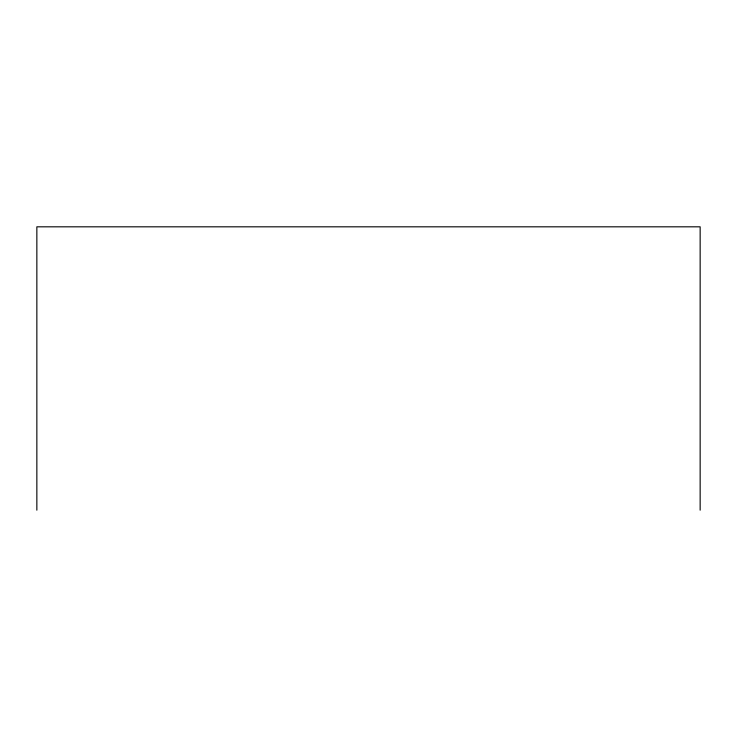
<?xml version="1.0" encoding="UTF-8"?>
<svg xmlns="http://www.w3.org/2000/svg" width="737" height="737" viewBox="0 0 737 737"><rect width="100%" height="100%" fill="white"/><g stroke="black" fill="none" stroke-linecap="round" stroke-linejoin="round"><path stroke-width="1.11" d="M700.15 510.179L700.15 226.821L36.85 226.821L36.85 510.179"/></g></svg>
